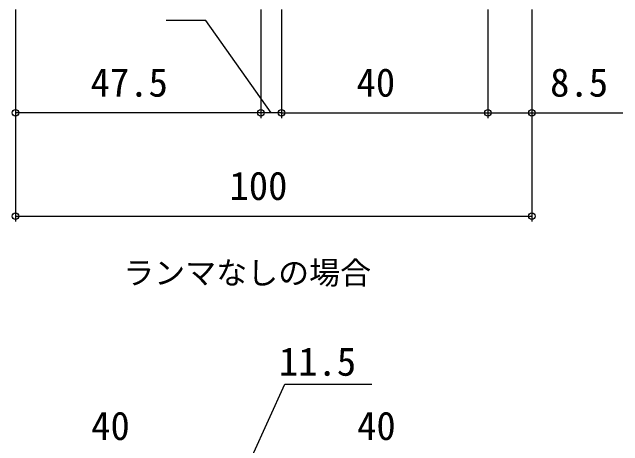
# Model space of a CAD drawing. Units: millimetres, scale not verified. Extents: x -437 to 438, y -681 to 679.
# Drawn here: x -76.8 to 41.4, y 233.9 to 317.8 of the extents above; entities that cross this region are included whole.
import ezdxf
from ezdxf.enums import TextEntityAlignment as Align

# ---------------------------------------------------------------- set-up
doc = ezdxf.new("R2010")
doc.units = ezdxf.units.MM
doc.header["$LTSCALE"] = 4
doc.layers.add('0-1_USER1', color=3, linetype='Continuous')
doc.layers.add('0-6_YKK_D', color=6, linetype='Continuous')
doc.styles.add('ＭＳ ゴシック', font='')
doc.styles.get('ＭＳ ゴシック').set_extended_font_data('MS Gothic')

msp = doc.modelspace()

# ---------------------------------------------------------------- linework, layer by layer
at = {"layer": '0-6_YKK_D'}
for p, q in [((-76.161, 318.3), (-76.161, 297.3)), ((-28.661, 318.3), (-28.661, 297.3)), ((-28.661, 318.3), (-28.661, 297.3)), ((-24.661, 318.3), (-24.661, 297.3)), ((-24.661, 318.3), (-24.661, 297.3)), ((15.339, 318.3), (15.339, 297.3)), ((15.339, 318.3), (15.339, 297.3)), ((23.839, 318.3), (23.839, 297.3)), ((-76.161, 317.3), (-76.161, 277.3)), ((23.839, 309.3), (23.839, 277.3)), ((-28.661, 298.3), (-76.161, 298.3)), ((-24.661, 298.3), (-28.661, 298.3)), ((-24.661, 298.3), (15.339, 298.3)), ((-76.161, 278.3), (23.839, 278.3))]:
    msp.add_line(p, q, dxfattribs=at)
for points in [[(-26.661, 298.3), (-39.271, 316.215), (-47.001, 316.215)], [(15.339, 298.3), (23.839, 298.3), (41.449, 298.3)], [(-30.308, 231.835), (-24.003, 245.773), (-7.128, 245.773)]]:
    msp.add_lwpolyline(points, dxfattribs=at)
for centre in [(-76.161, 298.3), (-28.661, 298.3), (-28.661, 298.3), (-24.661, 298.3), (-24.661, 298.3), (15.339, 298.3), (15.339, 298.3), (23.839, 298.3), (-76.161, 278.3), (23.839, 278.3)]:
    msp.add_circle(centre, 0.637, dxfattribs=at)

# ---------------------------------------------------------------- texts
at = {"layer": '0-1_USER1', "style": 'ＭＳ ゴシック'}
msp.add_text('ランマなしの場合', height=4.399, dxfattribs=at).set_placement((-55.302, 263.829), align=Align.BOTTOM_LEFT)
at = {"layer": '0-6_YKK_D', "style": 'ＭＳ ゴシック'}
for s, p in [('47.5', (-61.615, 299.8)), ('40', (-10.115, 299.8)), ('8.5', (27.378, 299.8)), ('100', (-34.726, 279.8)), ('11.5', (-25.153, 245.773)), ('40', (-61.512, 233.335)), ('40', (-10.012, 233.335))]:
    msp.add_text(s, height=5.499, dxfattribs=at).set_placement(p, align=Align.BOTTOM_LEFT)

doc.saveas('drawing.dxf')
